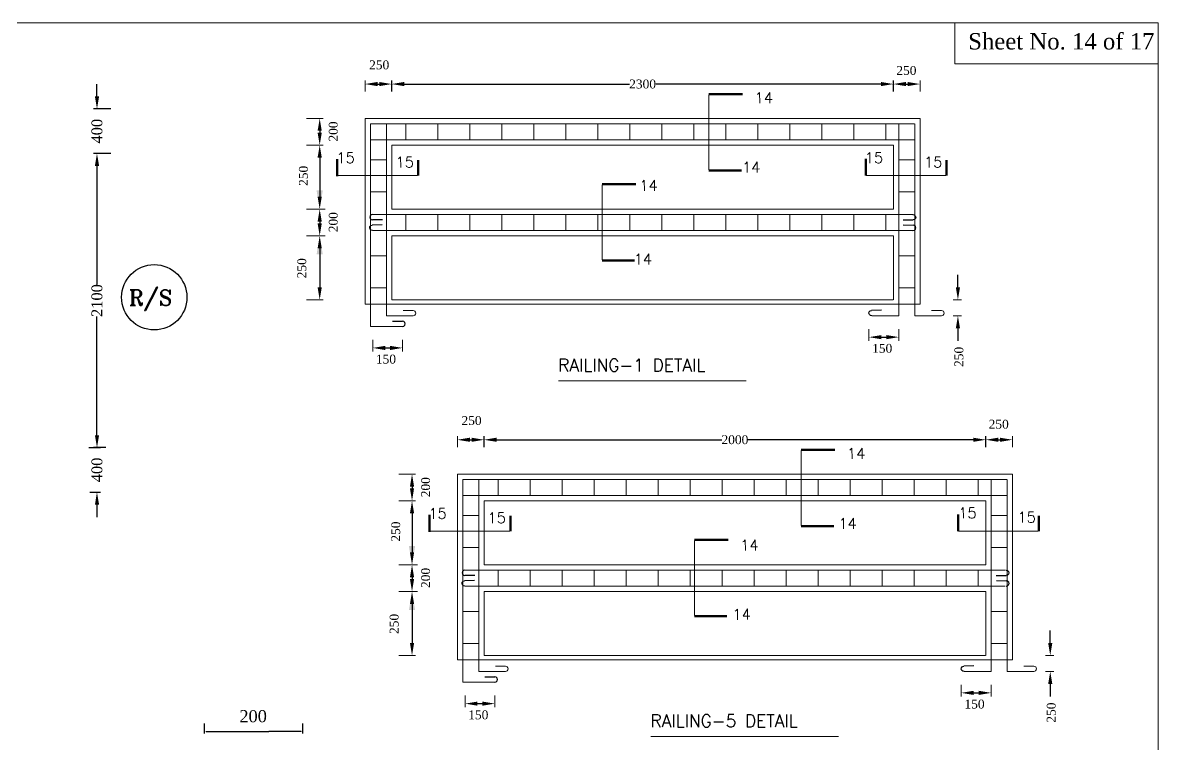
# Model space of a CAD drawing. Extents: x -298162 to 1078160, y -513173 to -216568.
# Drawn here: x 679738 to 711672, y -437305 to -417020 of the extents above; entities that cross this region are included whole.
import ezdxf

# ---------------------------------------------------------------- set-up
doc = ezdxf.new("R2010")
doc.units = 0
doc.header["$MEASUREMENT"] = 0
doc.linetypes.add('ACAD_ISO02W100', pattern=[15, 12, -3])
doc.layers.get('0').update_dxf_attribs({"linetype": 'CONTINUOUS'})
doc.layers.get('DEFPOINTS').update_dxf_attribs({"linetype": 'CONTINUOUS'})
doc.layers.add('doted', color=172, linetype='ACAD_ISO02W100', lineweight=30)
doc.layers.add('LINE', color=7, linetype='CONTINUOUS')
doc.styles.add('BIG', font='ROMANT.SHX')
doc.styles.add('ROMANS', font='romans.shx', dxfattribs={"width": 0.8, "height": 100})
doc.styles.get("Standard").update_dxf_attribs({"font": 'times.ttf', "height": 250})
doc.styles.add('TNR', font='times.ttf')
doc.dimstyles.new('3', dxfattribs={"dimtxt": 225, "dimasz": 350, "dimexe": 100, "dimexo": 25, "dimgap": 9, "dimtad": 0, "dimdec": 0, "dimzin": 0, "dimdsep": 46, "dimtxsty": 'Standard', "dimcen": 0, "dimclrt": 256, "dimadec": 0, "dimazin": 0, "dimtfac": 1, "dimtdec": 0, "dimtofl": 0, "dimtmove": 2, "dimatfit": 3, "dimfxl": 1, "dimtolj": 1, "dimtzin": 0, "dimarcsym": 0})

# ---------------------------------------------------------------- blocks, each defined once
blk = doc.blocks.new('*D867')
at = {"layer": 'DEFPOINTS', "color": 0, "lineweight": -2}
for p in [(682221, -420695), (681827, -428966), (682098, -428966)]:
    blk.add_point(p, dxfattribs=at)
at = {"layer": 'LINE', "color": 0, "lineweight": -2}
for p, q in [((682196, -420695), (681727, -420695)), ((681827, -421045), (681827, -424383)), ((681827, -428616), (681827, -425278)), ((682073, -428966), (681727, -428966))]:
    blk.add_line(p, q, dxfattribs=at)
for points in [[(681769, -421045), (681886, -421045), (681827, -420695)], [(681769, -428616), (681886, -428616), (681827, -428966)]]:
    blk.add_solid(points, dxfattribs=at)
at = {"layer": 'LINE', "insert": (681827, -424831), "char_height": 250, "attachment_point": 5, "rotation": 90}
blk.add_mtext('\\A1;{\\H1.222x;\\C7;2100}', dxfattribs=at)
blk = doc.blocks.new('*D869')
at = {"layer": 'DEFPOINTS', "color": 0, "lineweight": -2}
for p in [(681576, -428966), (681597, -430218), (681827, -430218)]:
    blk.add_point(p, dxfattribs=at)
at = {"layer": 'LINE', "color": 0, "lineweight": -2}
for p, q in [((681827, -428616), (681827, -428266)), ((681601, -428966), (681927, -428966)), ((681622, -430218), (681927, -430218)), ((681827, -430568), (681827, -430918))]:
    blk.add_line(p, q, dxfattribs=at)
for points in [[(681769, -428616), (681886, -428616), (681827, -428966)], [(681769, -430568), (681886, -430568), (681827, -430218)]]:
    blk.add_solid(points, dxfattribs=at)
at = {"layer": 'LINE', "insert": (681827, -429592), "char_height": 250, "attachment_point": 5, "rotation": 90}
blk.add_mtext('\\A1;{\\H1.222x;\\C7;400}', dxfattribs=at)
blk = doc.blocks.new('*D875')
at = {"layer": 'DEFPOINTS', "color": 0, "lineweight": -2}
for p in [(682246, -419443), (681827, -420695), (682246, -420695)]:
    blk.add_point(p, dxfattribs=at)
at = {"layer": 'LINE', "color": 0, "lineweight": -2}
for p, q in [((681827, -419093), (681827, -418743)), ((682221, -419443), (681727, -419443)), ((682221, -420695), (681727, -420695)), ((681827, -421045), (681827, -421395))]:
    blk.add_line(p, q, dxfattribs=at)
for points in [[(681769, -419093), (681886, -419093), (681827, -419443)], [(681769, -421045), (681886, -421045), (681827, -420695)]]:
    blk.add_solid(points, dxfattribs=at)
at = {"layer": 'LINE', "insert": (681827, -420069), "char_height": 250, "attachment_point": 5, "rotation": 90}
blk.add_mtext('\\A1;{\\H1.222x;\\C7;400}', dxfattribs=at)
blk = doc.blocks.new('ARC')
at = {"color": 6, "linetype": 'Continuous'}
blk.add_line((-46.4, 25), (0.8, 25), dxfattribs=at)
blk.add_arc((0.4, 12.5), 12.5, 268.1217, 88.1217, dxfattribs=at)
blk = doc.blocks.new('*D881')
at = {"color": 7, "lineweight": 15}
for p, q in [((687718, -423009), (688190, -423009)), ((687718, -424809), (688190, -424809))]:
    blk.add_line(p, q, dxfattribs=at)
at = {"color": 7, "lineweight": -2}
blk.add_line((688090, -423359), (688090, -424459), dxfattribs=at)
for points in [[(688031, -423359), (688148, -423359), (688090, -423009)], [(688031, -424459), (688148, -424459), (688090, -424809)]]:
    blk.add_solid(points, dxfattribs=at)
at = {"layer": 'DEFPOINTS', "color": 0, "lineweight": -2}
for p in [(687693, -423009), (687693, -424809), (688090, -424809)]:
    blk.add_point(p, dxfattribs=at)
at = {"lineweight": 15, "insert": (687588, -423922), "char_height": 250, "attachment_point": 5, "rotation": 90}
blk.add_mtext('\\A1;250', dxfattribs=at)
blk = doc.blocks.new('*D882')
at = {"color": 7, "lineweight": -2}
for p, q in [((706037, -424459), (706037, -424109)), ((706037, -425609), (706037, -425959))]:
    blk.add_line(p, q, dxfattribs=at)
at = {"color": 7, "lineweight": 15}
for p, q in [((705904, -424809), (706137, -424809)), ((705904, -425259), (706137, -425259))]:
    blk.add_line(p, q, dxfattribs=at)
at = {"color": 7, "lineweight": -2}
for points in [[(705978, -424459), (706095, -424459), (706037, -424809)], [(705978, -425609), (706095, -425609), (706037, -425259)]]:
    blk.add_solid(points, dxfattribs=at)
at = {"layer": 'DEFPOINTS', "color": 0, "lineweight": -2}
for p in [(705879, -424809), (705879, -425259), (706037, -425259)]:
    blk.add_point(p, dxfattribs=at)
at = {"lineweight": 15, "insert": (706066, -426414), "char_height": 250, "attachment_point": 5, "rotation": 90}
blk.add_mtext('\\A1;250', dxfattribs=at)
blk = doc.blocks.new('*D883')
at = {"color": 7, "lineweight": 15}
for p, q in [((703536, -425631), (703536, -425959)), ((704374, -425631), (704374, -425959))]:
    blk.add_line(p, q, dxfattribs=at)
at = {"color": 7, "lineweight": -2}
blk.add_line((703886, -425859), (704024, -425859), dxfattribs=at)
for points in [[(703886, -425801), (703886, -425918), (703536, -425859)], [(704024, -425801), (704024, -425918), (704374, -425859)]]:
    blk.add_solid(points, dxfattribs=at)
at = {"layer": 'DEFPOINTS', "color": 0, "lineweight": -2}
for p in [(703536, -425606), (704374, -425606), (704374, -425859)]:
    blk.add_point(p, dxfattribs=at)
at = {"lineweight": 15, "insert": (703908, -426176), "char_height": 250, "attachment_point": 5}
blk.add_mtext('\\A1;150', dxfattribs=at)
blk = doc.blocks.new('*D884')
at = {"layer": 'DEFPOINTS', "color": 0, "lineweight": -2}
for p in [(704224, -418744), (690116, -418976), (704224, -418976)]:
    blk.add_point(p, dxfattribs=at)
at = {"layer": 'LINE', "color": 0, "lineweight": -2}
for p, q in [((690116, -418951), (690116, -418644)), ((704224, -418951), (704224, -418644)), ((690466, -418744), (696803, -418744)), ((703874, -418744), (697538, -418744))]:
    blk.add_line(p, q, dxfattribs=at)
for points in [[(690466, -418686), (690466, -418802), (690116, -418744)], [(703874, -418686), (703874, -418802), (704224, -418744)]]:
    blk.add_solid(points, dxfattribs=at)
at = {"layer": 'LINE', "insert": (697170, -418744), "char_height": 250, "attachment_point": 5}
blk.add_mtext('\\A1;2300', dxfattribs=at)
blk = doc.blocks.new('*D885')
at = {"color": 7, "lineweight": 15}
for p, q in [((687718, -419709), (688190, -419709)), ((687718, -420459), (688190, -420459))]:
    blk.add_line(p, q, dxfattribs=at)
at = {"color": 7, "lineweight": -2}
blk.add_line((688090, -420059), (688090, -420109), dxfattribs=at)
for points in [[(688031, -420059), (688148, -420059), (688090, -419709)], [(688031, -420109), (688148, -420109), (688090, -420459)]]:
    blk.add_solid(points, dxfattribs=at)
at = {"layer": 'DEFPOINTS', "color": 0, "lineweight": -2}
for p in [(687693, -419709), (687693, -420459), (688090, -420459)]:
    blk.add_point(p, dxfattribs=at)
at = {"lineweight": 15, "insert": (688472, -420078), "char_height": 250, "attachment_point": 5, "rotation": 90}
blk.add_mtext('\\A1;200', dxfattribs=at)
blk = doc.blocks.new('*D886')
at = {"color": 7, "lineweight": 15}
for p, q in [((687718, -420459), (688190, -420459)), ((687718, -422259), (688190, -422259))]:
    blk.add_line(p, q, dxfattribs=at)
at = {"color": 7, "lineweight": -2}
blk.add_line((688090, -420809), (688090, -421909), dxfattribs=at)
for points in [[(688031, -420809), (688148, -420809), (688090, -420459)], [(688031, -421909), (688148, -421909), (688090, -422259)]]:
    blk.add_solid(points, dxfattribs=at)
at = {"layer": 'DEFPOINTS', "color": 0, "lineweight": -2}
for p in [(687693, -420459), (687693, -422259), (688090, -422259)]:
    blk.add_point(p, dxfattribs=at)
at = {"lineweight": 15, "insert": (687633, -421325), "char_height": 250, "attachment_point": 5, "rotation": 90}
blk.add_mtext('\\A1;250', dxfattribs=at)
blk = doc.blocks.new('*D887')
at = {"color": 7, "lineweight": 15}
for p, q in [((689366, -418951), (689366, -418644)), ((690116, -418951), (690116, -418644))]:
    blk.add_line(p, q, dxfattribs=at)
at = {"color": 7, "lineweight": -2}
blk.add_line((689716, -418744), (689766, -418744), dxfattribs=at)
for points in [[(689716, -418686), (689716, -418802), (689366, -418744)], [(689766, -418686), (689766, -418802), (690116, -418744)]]:
    blk.add_solid(points, dxfattribs=at)
at = {"layer": 'DEFPOINTS', "color": 0, "lineweight": -2}
for p in [(690116, -418744), (689366, -418976), (690116, -418976)]:
    blk.add_point(p, dxfattribs=at)
at = {"lineweight": 15, "insert": (689763, -418206), "char_height": 250, "attachment_point": 5}
blk.add_mtext('\\A1;250', dxfattribs=at)
blk = doc.blocks.new('*D888')
at = {"color": 7, "lineweight": 15}
for p, q in [((704224, -418951), (704224, -418644)), ((704974, -418951), (704974, -418644))]:
    blk.add_line(p, q, dxfattribs=at)
at = {"color": 7, "lineweight": -2}
blk.add_line((704574, -418744), (704624, -418744), dxfattribs=at)
for points in [[(704574, -418686), (704574, -418802), (704224, -418744)], [(704624, -418686), (704624, -418802), (704974, -418744)]]:
    blk.add_solid(points, dxfattribs=at)
at = {"layer": 'DEFPOINTS', "color": 0, "lineweight": -2}
for p in [(704974, -418744), (704224, -418976), (704974, -418976)]:
    blk.add_point(p, dxfattribs=at)
at = {"lineweight": 15, "insert": (704588, -418364), "char_height": 250, "attachment_point": 5}
blk.add_mtext('\\A1;250', dxfattribs=at)
blk = doc.blocks.new('*D909')
at = {"color": 7, "lineweight": 15}
for p, q in [((687718, -422259), (688190, -422259)), ((687718, -423009), (688190, -423009))]:
    blk.add_line(p, q, dxfattribs=at)
at = {"color": 7, "lineweight": -2}
blk.add_line((688090, -422609), (688090, -422659), dxfattribs=at)
for points in [[(688031, -422609), (688148, -422609), (688090, -422259)], [(688031, -422659), (688148, -422659), (688090, -423009)]]:
    blk.add_solid(points, dxfattribs=at)
at = {"layer": 'DEFPOINTS', "color": 0, "lineweight": -2}
for p in [(687693, -422259), (687693, -423009), (688090, -423009)]:
    blk.add_point(p, dxfattribs=at)
at = {"lineweight": 15, "insert": (688472, -422628), "char_height": 250, "attachment_point": 5, "rotation": 90}
blk.add_mtext('\\A1;200', dxfattribs=at)
blk = doc.blocks.new('*D910')
at = {"color": 7, "lineweight": 15}
for p, q in [((689581, -425934), (689581, -426262)), ((690419, -425934), (690419, -426262))]:
    blk.add_line(p, q, dxfattribs=at)
at = {"color": 7, "lineweight": -2}
blk.add_line((689931, -426162), (690069, -426162), dxfattribs=at)
for points in [[(689931, -426104), (689931, -426221), (689581, -426162)], [(690069, -426104), (690069, -426221), (690419, -426162)]]:
    blk.add_solid(points, dxfattribs=at)
at = {"layer": 'DEFPOINTS', "color": 0, "lineweight": -2}
for p in [(689581, -425909), (690419, -425909), (690419, -426162)]:
    blk.add_point(p, dxfattribs=at)
at = {"lineweight": 15, "insert": (689953, -426479), "char_height": 250, "attachment_point": 5}
blk.add_mtext('\\A1;150', dxfattribs=at)
blk = doc.blocks.new('*D911')
at = {"color": 7, "lineweight": 15}
for p, q in [((690314, -433009), (690786, -433009)), ((690314, -434809), (690786, -434809))]:
    blk.add_line(p, q, dxfattribs=at)
at = {"color": 7, "lineweight": -2}
blk.add_line((690686, -433359), (690686, -434459), dxfattribs=at)
for points in [[(690628, -433359), (690744, -433359), (690686, -433009)], [(690628, -434459), (690744, -434459), (690686, -434809)]]:
    blk.add_solid(points, dxfattribs=at)
at = {"layer": 'DEFPOINTS', "color": 0, "lineweight": -2}
for p in [(690289, -433009), (690289, -434809), (690686, -434809)]:
    blk.add_point(p, dxfattribs=at)
at = {"lineweight": 15, "insert": (690185, -433921), "char_height": 250, "attachment_point": 5, "rotation": 90}
blk.add_mtext('\\A1;250', dxfattribs=at)
blk = doc.blocks.new('*D912')
at = {"color": 7, "lineweight": -2}
for p, q in [((708633, -434459), (708633, -434109)), ((708633, -435609), (708633, -435959))]:
    blk.add_line(p, q, dxfattribs=at)
at = {"color": 7, "lineweight": 15}
for p, q in [((708501, -434809), (708733, -434809)), ((708501, -435259), (708733, -435259))]:
    blk.add_line(p, q, dxfattribs=at)
at = {"color": 7, "lineweight": -2}
for points in [[(708575, -434459), (708692, -434459), (708633, -434809)], [(708575, -435609), (708692, -435609), (708633, -435259)]]:
    blk.add_solid(points, dxfattribs=at)
at = {"layer": 'DEFPOINTS', "color": 0, "lineweight": -2}
for p in [(708476, -434809), (708476, -435259), (708633, -435259)]:
    blk.add_point(p, dxfattribs=at)
at = {"lineweight": 15, "insert": (708662, -436414), "char_height": 250, "attachment_point": 5, "rotation": 90}
blk.add_mtext('\\A1;250', dxfattribs=at)
blk = doc.blocks.new('*D913')
at = {"color": 7, "lineweight": 15}
for p, q in [((706132, -435631), (706132, -435959)), ((706971, -435631), (706971, -435959))]:
    blk.add_line(p, q, dxfattribs=at)
at = {"color": 7, "lineweight": -2}
blk.add_line((706482, -435859), (706621, -435859), dxfattribs=at)
for points in [[(706482, -435801), (706482, -435918), (706132, -435859)], [(706621, -435801), (706621, -435918), (706971, -435859)]]:
    blk.add_solid(points, dxfattribs=at)
at = {"layer": 'DEFPOINTS', "color": 0, "lineweight": -2}
for p in [(706132, -435606), (706971, -435606), (706971, -435859)]:
    blk.add_point(p, dxfattribs=at)
at = {"lineweight": 15, "insert": (706505, -436176), "char_height": 250, "attachment_point": 5}
blk.add_mtext('\\A1;150', dxfattribs=at)
blk = doc.blocks.new('*D914')
at = {"layer": 'DEFPOINTS', "color": 0, "lineweight": -2}
for p in [(706821, -428744), (692712, -428976), (706821, -428976)]:
    blk.add_point(p, dxfattribs=at)
at = {"layer": 'LINE', "color": 0, "lineweight": -2}
for p, q in [((692712, -428951), (692712, -428644)), ((693062, -428744), (699399, -428744)), ((706471, -428744), (700134, -428744)), ((706821, -428951), (706821, -428644))]:
    blk.add_line(p, q, dxfattribs=at)
for points in [[(693062, -428686), (693062, -428802), (692712, -428744)], [(706471, -428686), (706471, -428802), (706821, -428744)]]:
    blk.add_solid(points, dxfattribs=at)
at = {"layer": 'LINE', "insert": (699766, -428744), "char_height": 250, "attachment_point": 5}
blk.add_mtext('\\A1;2000', dxfattribs=at)
blk = doc.blocks.new('*D915')
at = {"color": 7, "lineweight": 15}
for p, q in [((690314, -429709), (690786, -429709)), ((690314, -430459), (690786, -430459))]:
    blk.add_line(p, q, dxfattribs=at)
at = {"color": 7, "lineweight": -2}
blk.add_line((690686, -430059), (690686, -430109), dxfattribs=at)
for points in [[(690628, -430059), (690744, -430059), (690686, -429709)], [(690628, -430109), (690744, -430109), (690686, -430459)]]:
    blk.add_solid(points, dxfattribs=at)
at = {"layer": 'DEFPOINTS', "color": 0, "lineweight": -2}
for p in [(690289, -429709), (690289, -430459), (690686, -430459)]:
    blk.add_point(p, dxfattribs=at)
at = {"lineweight": 15, "insert": (691069, -430078), "char_height": 250, "attachment_point": 5, "rotation": 90}
blk.add_mtext('\\A1;200', dxfattribs=at)
blk = doc.blocks.new('*D916')
at = {"color": 7, "lineweight": 15}
for p, q in [((690314, -430459), (690786, -430459)), ((690314, -432259), (690786, -432259))]:
    blk.add_line(p, q, dxfattribs=at)
at = {"color": 7, "lineweight": -2}
blk.add_line((690686, -430809), (690686, -431909), dxfattribs=at)
for points in [[(690628, -430809), (690744, -430809), (690686, -430459)], [(690628, -431909), (690744, -431909), (690686, -432259)]]:
    blk.add_solid(points, dxfattribs=at)
at = {"layer": 'DEFPOINTS', "color": 0, "lineweight": -2}
for p in [(690289, -430459), (690289, -432259), (690686, -432259)]:
    blk.add_point(p, dxfattribs=at)
at = {"lineweight": 15, "insert": (690229, -431325), "char_height": 250, "attachment_point": 5, "rotation": 90}
blk.add_mtext('\\A1;250', dxfattribs=at)
blk = doc.blocks.new('*D917')
at = {"color": 7, "lineweight": 15}
for p, q in [((691962, -428951), (691962, -428644)), ((692712, -428951), (692712, -428644))]:
    blk.add_line(p, q, dxfattribs=at)
at = {"color": 7, "lineweight": -2}
blk.add_line((692312, -428744), (692362, -428744), dxfattribs=at)
for points in [[(692312, -428686), (692312, -428802), (691962, -428744)], [(692362, -428686), (692362, -428802), (692712, -428744)]]:
    blk.add_solid(points, dxfattribs=at)
at = {"layer": 'DEFPOINTS', "color": 0, "lineweight": -2}
for p in [(692712, -428744), (691962, -428976), (692712, -428976)]:
    blk.add_point(p, dxfattribs=at)
at = {"lineweight": 15, "insert": (692360, -428205), "char_height": 250, "attachment_point": 5}
blk.add_mtext('\\A1;250', dxfattribs=at)
blk = doc.blocks.new('*D918')
at = {"color": 7, "lineweight": 15}
for p, q in [((706821, -428951), (706821, -428644)), ((707571, -428951), (707571, -428644))]:
    blk.add_line(p, q, dxfattribs=at)
at = {"color": 7, "lineweight": -2}
blk.add_line((707171, -428744), (707221, -428744), dxfattribs=at)
for points in [[(707171, -428686), (707171, -428802), (706821, -428744)], [(707221, -428686), (707221, -428802), (707571, -428744)]]:
    blk.add_solid(points, dxfattribs=at)
at = {"layer": 'DEFPOINTS', "color": 0, "lineweight": -2}
for p in [(707571, -428744), (706821, -428976), (707571, -428976)]:
    blk.add_point(p, dxfattribs=at)
at = {"lineweight": 15, "insert": (707184, -428308), "char_height": 250, "attachment_point": 5}
blk.add_mtext('\\A1;250', dxfattribs=at)
blk = doc.blocks.new('*D919')
at = {"color": 7, "lineweight": 15}
for p, q in [((690314, -432259), (690786, -432259)), ((690314, -433009), (690786, -433009))]:
    blk.add_line(p, q, dxfattribs=at)
at = {"color": 7, "lineweight": -2}
blk.add_line((690686, -432609), (690686, -432659), dxfattribs=at)
for points in [[(690628, -432609), (690744, -432609), (690686, -432259)], [(690628, -432659), (690744, -432659), (690686, -433009)]]:
    blk.add_solid(points, dxfattribs=at)
at = {"layer": 'DEFPOINTS', "color": 0, "lineweight": -2}
for p in [(690289, -432259), (690289, -433009), (690686, -433009)]:
    blk.add_point(p, dxfattribs=at)
at = {"lineweight": 15, "insert": (691069, -432628), "char_height": 250, "attachment_point": 5, "rotation": 90}
blk.add_mtext('\\A1;200', dxfattribs=at)
blk = doc.blocks.new('*D920')
at = {"color": 7, "lineweight": 15}
for p, q in [((692177, -435934), (692177, -436262)), ((693016, -435934), (693016, -436262))]:
    blk.add_line(p, q, dxfattribs=at)
at = {"color": 7, "lineweight": -2}
blk.add_line((692527, -436162), (692666, -436162), dxfattribs=at)
for points in [[(692527, -436104), (692527, -436220), (692177, -436162)], [(692666, -436104), (692666, -436220), (693016, -436162)]]:
    blk.add_solid(points, dxfattribs=at)
at = {"layer": 'DEFPOINTS', "color": 0, "lineweight": -2}
for p in [(692177, -435909), (693016, -435909), (693016, -436162)]:
    blk.add_point(p, dxfattribs=at)
at = {"lineweight": 15, "insert": (692550, -436479), "char_height": 250, "attachment_point": 5}
blk.add_mtext('\\A1;150', dxfattribs=at)

msp = doc.modelspace()

# ---------------------------------------------------------------- linework, layer by layer
at = {"color": 0, "lineweight": 15}
for p, q in [((699036.317, -419007.054), (699983.164, -419007.054)), ((699036.317, -419013.054), (699983.164, -419013.054)), ((699036.317, -419019.054), (699983.164, -419019.054)), ((699036.317, -419019.054), (699983.164, -419019.054)), ((699036.317, -419019.054), (699983.164, -419019.054)), ((699036.317, -419019.054), (699983.164, -419019.054)), ((699036.317, -419025.054), (699983.164, -419025.054)), ((699036.317, -419025.054), (699983.164, -419025.054)), ((699036.317, -419025.054), (699983.164, -419025.054)), ((699036.317, -419031.054), (699983.164, -419031.054)), ((699036.317, -419037.054), (699983.164, -419037.054)), ((699036.317, -419037.054), (699983.164, -419037.054)), ((699036.317, -421153.163), (699036.317, -419043.054)), ((699036.317, -419043.054), (699983.164, -419043.054)), ((699036.317, -419043.054), (699983.164, -419043.054)), ((699036.317, -419043.054), (699983.164, -419043.054)), ((699036.317, -419049.054), (699983.164, -419049.054)), ((689365.991, -424932.069), (689365.991, -419709.069)), ((689365.991, -419709.069), (704974.211, -419709.069)), ((689515.991, -425559.069), (689515.991, -419859.069)), ((689515.991, -419859.069), (704815.991, -419859.069)), ((689965.991, -425259.069), (689965.991, -419859.069)), ((690510.808, -420309.069), (690510.808, -419859.069)), ((691410.808, -420309.069), (691410.808, -419859.069)), ((692310.808, -420309.069), (692310.808, -419859.069)), ((693210.808, -420309.069), (693210.808, -419859.069)), ((694110.808, -420309.069), (694110.808, -419859.069)), ((695010.808, -420309.069), (695010.808, -419859.069)), ((695910.808, -420309.069), (695910.808, -419859.069)), ((696810.808, -420309.069), (696810.808, -419859.069)), ((697710.808, -420309.069), (697710.808, -419859.069)), ((698610.808, -420309.069), (698610.808, -419859.069)), ((699510.808, -420309.069), (699510.808, -419859.069)), ((700410.808, -420309.069), (700410.808, -419859.069)), ((701310.808, -420309.069), (701310.808, -419859.069)), ((702210.808, -420309.069), (702210.808, -419859.069)), ((703110.808, -420309.069), (703110.808, -419859.069)), ((704010.808, -420309.069), (704010.808, -419859.069)), ((704374.211, -425259.069), (704374.211, -419859.069)), ((704824.211, -425259.069), (704824.211, -419859.069)), ((704974.211, -422259.069), (704974.211, -419709.069)), ((689515.991, -420309.069), (704815.991, -420309.069)), ((690115.991, -420459.069), (704224.211, -420459.069)), ((690115.991, -422259.069), (690115.991, -420459.069)), ((704224.211, -422259.069), (704224.211, -420459.069)), ((688564.886, -421332.331), (688564.886, -420857.566)), ((688576.886, -421332.331), (688576.886, -420857.566)), ((688576.886, -421332.331), (688576.886, -420857.566)), ((688588.886, -421332.331), (688588.886, -420857.566)), ((688588.886, -421332.331), (688588.886, -420857.566)), ((688588.886, -421332.331), (688588.886, -420857.566)), ((688588.886, -421332.331), (688588.886, -420857.566)), ((688588.886, -421332.331), (688588.886, -420857.566)), ((688600.886, -421332.331), (688600.886, -420857.566)), ((689515.991, -420874.041), (689965.991, -420874.041)), ((703430.915, -421316.912), (703430.915, -420842.148)), ((703442.915, -421316.912), (703442.915, -420842.148)), ((703442.915, -421316.912), (703442.915, -420842.148)), ((703454.915, -421316.912), (703454.915, -420842.148)), ((703454.915, -421316.912), (703454.915, -420842.148)), ((703454.915, -421316.912), (703454.915, -420842.148)), ((703454.915, -421316.912), (703454.915, -420842.148)), ((703454.915, -421316.912), (703454.915, -420842.148)), ((703466.915, -421316.912), (703466.915, -420842.148)), ((704374.211, -420874.041), (704824.211, -420874.041)), ((690843.258, -421316.912), (690843.258, -420885.308)), ((690855.258, -421316.912), (690855.258, -420885.308)), ((690867.258, -421316.912), (690867.258, -420885.308)), ((690879.258, -421316.912), (690879.258, -420885.308)), ((699036.317, -421153.163), (699946.747, -421153.163)), ((699036.317, -421159.163), (699946.747, -421159.163)), ((699036.317, -421165.163), (699946.747, -421165.163)), ((699036.317, -421171.163), (699946.747, -421171.163)), ((699036.317, -421177.163), (699946.747, -421177.163)), ((699036.317, -421183.163), (699946.747, -421183.163)), ((699036.317, -421189.163), (699946.747, -421189.163)), ((705701.478, -421316.912), (705701.478, -420885.308)), ((705713.478, -421316.912), (705713.478, -420885.308)), ((705725.478, -421316.912), (705725.478, -420885.308)), ((705737.478, -421316.912), (705737.478, -420885.308)), ((688089.753, -421734.069), (688089.753, -421209.069)), ((688596.694, -421316.912), (690843.258, -421316.912)), ((703454.915, -421316.912), (705701.478, -421316.912)), ((704974.211, -424932.069), (704974.211, -421316.912)), ((689515.991, -421774.041), (689965.991, -421774.041)), ((696035.66, -421537.969), (696982.507, -421537.969)), ((696035.66, -421543.969), (696982.507, -421543.969)), ((696035.66, -421549.969), (696982.507, -421549.969)), ((696035.66, -421549.969), (696982.507, -421549.969)), ((696035.66, -421549.969), (696982.507, -421549.969)), ((696035.66, -421549.969), (696982.507, -421549.969)), ((696035.66, -421555.969), (696982.507, -421555.969)), ((696035.66, -421555.969), (696982.507, -421555.969)), ((696035.66, -421555.969), (696982.507, -421555.969)), ((696035.66, -421561.969), (696982.507, -421561.969)), ((696035.66, -421567.969), (696982.507, -421567.969)), ((696035.66, -421567.969), (696982.507, -421567.969)), ((696035.66, -423684.078), (696035.66, -421573.969)), ((696035.66, -421573.969), (696982.507, -421573.969)), ((696035.66, -421573.969), (696982.507, -421573.969)), ((696035.66, -421573.969), (696982.507, -421573.969)), ((696035.66, -421579.969), (696982.507, -421579.969)), ((704374.211, -421774.041), (704824.211, -421774.041)), ((687730.413, -422259.069), (688239.753, -422259.069)), ((689573.795, -422409.069), (704776.146, -422409.069)), ((689599.072, -422409.069), (704776.146, -422409.069)), ((690115.991, -422259.069), (704224.211, -422259.069)), ((690115.991, -422259.069), (704215.991, -422259.069)), ((690115.991, -422259.069), (704215.991, -422259.069)), ((690510.808, -422859.069), (690510.808, -422409.069)), ((691410.808, -422859.069), (691410.808, -422409.069)), ((692310.808, -422859.069), (692310.808, -422409.069)), ((693210.808, -422859.069), (693210.808, -422409.069)), ((694110.808, -422859.069), (694110.808, -422409.069)), ((695010.808, -422859.069), (695010.808, -422409.069)), ((695910.808, -422859.069), (695910.808, -422409.069)), ((696810.808, -422859.069), (696810.808, -422409.069)), ((697710.808, -422859.069), (697710.808, -422409.069)), ((698610.808, -422859.069), (698610.808, -422409.069)), ((699510.808, -422859.069), (699510.808, -422409.069)), ((700410.808, -422859.069), (700410.808, -422409.069)), ((701310.808, -422859.069), (701310.808, -422409.069)), ((702210.808, -422859.069), (702210.808, -422409.069)), ((703110.808, -422859.069), (703110.808, -422409.069)), ((704010.808, -422859.069), (704010.808, -422409.069)), ((687730.413, -423009.069), (688239.753, -423009.069)), ((689576.01, -422859.069), (704766.885, -422859.069)), ((689625.117, -422859.069), (704772.829, -422859.069)), ((690115.991, -423009.069), (704224.211, -423009.069)), ((690115.991, -424809.069), (690115.991, -423009.069)), ((704224.211, -424809.069), (704224.211, -423009.069)), ((688089.753, -423534.069), (688089.753, -424059.069)), ((689515.991, -423574.041), (689965.991, -423574.041)), ((696035.66, -423684.078), (696946.09, -423684.078)), ((696035.66, -423690.078), (696946.09, -423690.078)), ((696035.66, -423696.078), (696946.09, -423696.078)), ((696035.66, -423702.078), (696946.09, -423702.078)), ((696035.66, -423708.078), (696946.09, -423708.078)), ((696035.66, -423714.078), (696946.09, -423714.078)), ((696035.66, -423720.078), (696946.09, -423720.078)), ((704374.211, -423574.041), (704824.211, -423574.041)), ((689515.991, -424474.041), (689965.991, -424474.041)), ((704374.211, -424474.041), (704824.211, -424474.041)), ((689365.991, -424932.069), (704974.211, -424932.069)), ((690115.991, -424809.069), (704215.991, -424809.069)), ((689965.991, -425259.069), (690715.991, -425259.069)), ((690434.834, -425109.069), (690715.991, -425109.069)), ((703615.991, -425259.069), (704374.211, -425259.069)), ((704824.211, -425259.069), (705574.211, -425259.069)), ((705293.054, -425109.069), (705574.211, -425109.069)), ((689519.272, -425561.937), (690419.272, -425561.937)), ((701632.71, -429006.848), (702579.557, -429006.848)), ((701632.71, -429012.848), (702579.557, -429012.848)), ((701632.71, -429018.848), (702579.557, -429018.848)), ((701632.71, -429018.848), (702579.557, -429018.848)), ((701632.71, -429018.848), (702579.557, -429018.848)), ((701632.71, -429018.848), (702579.557, -429018.848)), ((701632.71, -429024.848), (702579.557, -429024.848)), ((701632.71, -429024.848), (702579.557, -429024.848)), ((701632.71, -429024.848), (702579.557, -429024.848)), ((701632.71, -429030.848), (702579.557, -429030.848)), ((701632.71, -429036.848), (702579.557, -429036.848)), ((701632.71, -429036.848), (702579.557, -429036.848)), ((701632.71, -431152.957), (701632.71, -429042.848)), ((701632.71, -429042.848), (702579.557, -429042.848)), ((701632.71, -429042.848), (702579.557, -429042.848)), ((701632.71, -429042.848), (702579.557, -429042.848)), ((701632.71, -429048.848), (702579.557, -429048.848)), ((691962.384, -434931.864), (691962.384, -429708.864)), ((691962.384, -429708.864), (707570.604, -429708.864)), ((707570.604, -432258.864), (707570.604, -429708.864)), ((692112.384, -435558.864), (692112.384, -429858.864)), ((692112.384, -429858.864), (707412.384, -429858.864)), ((692562.384, -435258.864), (692562.384, -429858.864)), ((693107.201, -430308.864), (693107.201, -429858.864)), ((694007.201, -430308.864), (694007.201, -429858.864)), ((694907.201, -430308.864), (694907.201, -429858.864)), ((695807.201, -430308.864), (695807.201, -429858.864)), ((696707.201, -430308.864), (696707.201, -429858.864)), ((697607.201, -430308.864), (697607.201, -429858.864)), ((698507.201, -430308.864), (698507.201, -429858.864)), ((699407.201, -430308.864), (699407.201, -429858.864)), ((700307.201, -430308.864), (700307.201, -429858.864)), ((701207.201, -430308.864), (701207.201, -429858.864)), ((702107.201, -430308.864), (702107.201, -429858.864)), ((703007.201, -430308.864), (703007.201, -429858.864)), ((703907.201, -430308.864), (703907.201, -429858.864)), ((704807.201, -430308.864), (704807.201, -429858.864)), ((705707.201, -430308.864), (705707.201, -429858.864)), ((706607.201, -430308.864), (706607.201, -429858.864)), ((706970.604, -435258.864), (706970.604, -429858.864)), ((707420.604, -435258.864), (707420.604, -429858.864)), ((692112.384, -430308.864), (707412.384, -430308.864)), ((692712.384, -430458.864), (706820.604, -430458.864)), ((692712.384, -432258.864), (692712.384, -430458.864)), ((706820.604, -432258.864), (706820.604, -430458.864)), ((691161.279, -431332.125), (691161.279, -430857.361)), ((691173.279, -431332.125), (691173.279, -430857.361)), ((691173.279, -431332.125), (691173.279, -430857.361)), ((691185.279, -431332.125), (691185.279, -430857.361)), ((691185.279, -431332.125), (691185.279, -430857.361)), ((691185.279, -431332.125), (691185.279, -430857.361)), ((691185.279, -431332.125), (691185.279, -430857.361)), ((691185.279, -431332.125), (691185.279, -430857.361)), ((691197.279, -431332.125), (691197.279, -430857.361)), ((692112.384, -430873.835), (692562.384, -430873.835)), ((693439.651, -431316.707), (693439.651, -430885.103)), ((693451.651, -431316.707), (693451.651, -430885.103)), ((693463.651, -431316.707), (693463.651, -430885.103)), ((693475.651, -431316.707), (693475.651, -430885.103)), ((706027.308, -431316.707), (706027.308, -430841.943)), ((706039.308, -431316.707), (706039.308, -430841.943)), ((706039.308, -431316.707), (706039.308, -430841.943)), ((706051.308, -431316.707), (706051.308, -430841.943)), ((706051.308, -431316.707), (706051.308, -430841.943)), ((706051.308, -431316.707), (706051.308, -430841.943)), ((706051.308, -431316.707), (706051.308, -430841.943)), ((706051.308, -431316.707), (706051.308, -430841.943)), ((706063.308, -431316.707), (706063.308, -430841.943)), ((706970.604, -430873.835), (707420.604, -430873.835)), ((708297.871, -431316.707), (708297.871, -430885.103)), ((708309.871, -431316.707), (708309.871, -430885.103)), ((708321.871, -431316.707), (708321.871, -430885.103)), ((708333.871, -431316.707), (708333.871, -430885.103)), ((690686.146, -431733.864), (690686.146, -431208.864)), ((691193.087, -431316.707), (693439.651, -431316.707)), ((701632.71, -431152.957), (702543.14, -431152.957)), ((701632.71, -431158.957), (702543.14, -431158.957)), ((701632.71, -431164.957), (702543.14, -431164.957)), ((701632.71, -431170.957), (702543.14, -431170.957)), ((701632.71, -431176.957), (702543.14, -431176.957)), ((701632.71, -431182.957), (702543.14, -431182.957)), ((701632.71, -431188.957), (702543.14, -431188.957)), ((706051.308, -431316.707), (708297.871, -431316.707)), ((707570.604, -434931.864), (707570.604, -431316.707)), ((698632.054, -431537.764), (699578.9, -431537.764)), ((698632.054, -431543.764), (699578.9, -431543.764)), ((698632.054, -431549.764), (699578.9, -431549.764)), ((698632.054, -431549.764), (699578.9, -431549.764)), ((698632.054, -431549.764), (699578.9, -431549.764)), ((698632.054, -431549.764), (699578.9, -431549.764)), ((698632.054, -431555.764), (699578.9, -431555.764)), ((698632.054, -431555.764), (699578.9, -431555.764)), ((698632.054, -431555.764), (699578.9, -431555.764)), ((698632.054, -431561.764), (699578.9, -431561.764)), ((698632.054, -431567.764), (699578.9, -431567.764)), ((698632.054, -431567.764), (699578.9, -431567.764)), ((698632.054, -433683.873), (698632.054, -431573.764)), ((698632.054, -431573.764), (699578.9, -431573.764)), ((698632.054, -431573.764), (699578.9, -431573.764)), ((698632.054, -431573.764), (699578.9, -431573.764)), ((698632.054, -431579.764), (699578.9, -431579.764)), ((692112.384, -431773.835), (692562.384, -431773.835)), ((706970.604, -431773.835), (707420.604, -431773.835)), ((690326.806, -432258.864), (690836.146, -432258.864)), ((692712.384, -432258.864), (706820.604, -432258.864)), ((692712.384, -432258.864), (706812.384, -432258.864)), ((692712.384, -432258.864), (706812.384, -432258.864)), ((692170.188, -432408.864), (707372.539, -432408.864)), ((692195.465, -432408.864), (707372.539, -432408.864)), ((693107.201, -432858.864), (693107.201, -432408.864)), ((694007.201, -432858.864), (694007.201, -432408.864)), ((694907.201, -432858.864), (694907.201, -432408.864)), ((695807.201, -432858.864), (695807.201, -432408.864)), ((696707.201, -432858.864), (696707.201, -432408.864)), ((697607.201, -432858.864), (697607.201, -432408.864)), ((698507.201, -432858.864), (698507.201, -432408.864)), ((699407.201, -432858.864), (699407.201, -432408.864)), ((700307.201, -432858.864), (700307.201, -432408.864)), ((701207.201, -432858.864), (701207.201, -432408.864)), ((702107.201, -432858.864), (702107.201, -432408.864)), ((703007.201, -432858.864), (703007.201, -432408.864)), ((703907.201, -432858.864), (703907.201, -432408.864)), ((704807.201, -432858.864), (704807.201, -432408.864)), ((705707.201, -432858.864), (705707.201, -432408.864)), ((706607.201, -432858.864), (706607.201, -432408.864)), ((690326.806, -433008.864), (690836.146, -433008.864)), ((692172.403, -432858.864), (707363.278, -432858.864)), ((692221.51, -432858.864), (707369.222, -432858.864)), ((692712.384, -433008.864), (706820.604, -433008.864)), ((692712.384, -434808.864), (692712.384, -433008.864)), ((706820.604, -434808.864), (706820.604, -433008.864)), ((690686.146, -433533.864), (690686.146, -434058.864)), ((692112.384, -433573.835), (692562.384, -433573.835)), ((706970.604, -433573.835), (707420.604, -433573.835)), ((698632.054, -433683.873), (699542.483, -433683.873)), ((698632.054, -433689.873), (699542.483, -433689.873)), ((698632.054, -433695.873), (699542.483, -433695.873)), ((698632.054, -433701.873), (699542.483, -433701.873)), ((698632.054, -433707.873), (699542.483, -433707.873)), ((698632.054, -433713.873), (699542.483, -433713.873)), ((698632.054, -433719.873), (699542.483, -433719.873)), ((692112.384, -434473.835), (692562.384, -434473.835)), ((706970.604, -434473.835), (707420.604, -434473.835)), ((691962.384, -434931.864), (707570.604, -434931.864)), ((692712.384, -434808.864), (706812.384, -434808.864)), ((693031.227, -435108.864), (693312.384, -435108.864)), ((707889.447, -435108.864), (708170.604, -435108.864)), ((692115.665, -435561.732), (693015.665, -435561.732)), ((692562.384, -435258.864), (693312.384, -435258.864)), ((706212.384, -435258.864), (706970.604, -435258.864)), ((707420.604, -435258.864), (708170.604, -435258.864))]:
    msp.add_line(p, q, dxfattribs=at)
at = {"color": 0, "linetype": 'ByBlock', "lineweight": -2}
for p, q in [((684846.856, -437002.715), (684846.856, -436715.763)), ((687617.083, -437002.715), (687617.083, -436715.763)), ((684893.138, -436947.176), (686660.929, -436947.176)), ((687570.8, -436947.176), (686660.929, -436947.176))]:
    msp.add_line(p, q, dxfattribs=at)
at = {"color": 0, "lineweight": 15}
for points in [[(651292.312, -459716.504), (711671.661, -459716.504), (711671.661, -417019.678), (651292.312, -417019.678)], [(711671.661, -417019.678), (705952.471, -417019.678), (705952.471, -418171.146), (711671.661, -418171.146)]]:
    msp.add_lwpolyline(points, close=True, dxfattribs=at)
for points in [[(694801.286, -427085.874), (700079.767, -427085.874)], [(697397.679, -437085.668), (702676.16, -437085.668)]]:
    msp.add_lwpolyline(points, dxfattribs=at)
for centre in [(690715.401, -425184.069), (705573.621, -425184.069), (693311.794, -435183.864), (708170.015, -435183.864)]:
    msp.add_arc(centre, 75.002, 269.5493671, 89.5493612, dxfattribs=at)
for points in [[(688002.253, -421734.069), (688177.253, -421734.069), (688089.753, -422259.069)], [(688002.253, -423534.069), (688177.253, -423534.069), (688089.753, -423009.069)], [(690598.646, -431733.864), (690773.646, -431733.864), (690686.146, -432258.864)], [(690598.646, -433533.864), (690773.646, -433533.864), (690686.146, -433008.864)]]:
    msp.add_solid(points, dxfattribs=at)
at = {"color": 0, "linetype": 'ByBlock', "lineweight": -2}
for points in [[(684893.138, -436939.462), (684893.138, -436954.889), (684846.856, -436947.176)], [(687570.8, -436939.462), (687570.8, -436954.889), (687617.083, -436947.176)]]:
    msp.add_solid(points, dxfattribs=at)
at = {"layer": 'LINE', "color": 0}
msp.add_circle((683437.549, -424738.761), 918.613, dxfattribs=at)

# ---------------------------------------------------------------- block references
at = {"color": 0, "lineweight": 15, "yscale": 6, "zscale": 6}
for p, xscale, rotation in [((689576.721, -422409.069), 5.999999999955786, 180.4703295503914), ((704773.221, -422409.069), -6.000000000072197, 179.5296704496177), ((689576.01, -422859.069), -5.999999999959075, 2.121700001970375), ((704773.931, -422859.069), 5.999999999959075, 357.8782999980296), ((703615.991, -425259.069), -5.999999999959075, 2.121700001970375), ((692173.114, -432408.864), 5.999999999955786, 180.4703295503914), ((707394.89, -432408.864), -6.000000000072197, 179.5296704496177), ((692172.403, -432858.864), -5.999999999959075, 2.121700001970375), ((707395.601, -432858.864), 5.999999999959075, 357.8782999980296), ((706212.384, -435258.864), -5.999999999959075, 2.121700001970375)]:
    msp.add_blockref('ARC', p, dxfattribs=dict(at, xscale=xscale, rotation=rotation))
at = {"color": 0, "lineweight": 15, "xscale": 6, "yscale": 6, "zscale": 6}
for p in [(690415.991, -425559.069), (693012.384, -435558.864)]:
    msp.add_blockref('ARC', p, dxfattribs=at)

# ---------------------------------------------------------------- texts
at = {"color": 0, "lineweight": 15, "style": 'ROMANS'}
for s, p in [('14', (700321.951, -419280.151)), ('15', (688562.492, -420967.551)), ('15', (690226.983, -421089.145)), ('15', (703420.712, -420967.551)), ('15', (705085.203, -421089.145)), ('14', (699968.907, -421234.924)), ('14', (697078.722, -421748.551)), ('14', (696923.399, -423820.003)), ('14', (702918.344, -429279.946)), ('15', (691146.885, -430967.346)), ('15', (706048.914, -430951.928)), ('15', (707713.405, -431073.522)), ('15', (692811.376, -431088.94)), ('14', (702677.582, -431250.367)), ('14', (699917.688, -431858.861)), ('14', (699698.363, -433802.397))]:
    msp.add_text(s, height=300, rotation=0.3470492, dxfattribs=at).set_placement(p)
at = {"color": 0, "lineweight": 15, "style": 'BIG'}
for s, p in [('RAILING-1 DETAIL  ', (694795.158, -426821.046)), ('RAILING-5 DETAIL  ', (697391.551, -436820.841))]:
    msp.add_text(s, height=350, dxfattribs=at).set_placement(p)
at = {"color": 0, "linetype": 'ByBlock', "lineweight": -2, "ltscale": 0.5, "style": 'TNR'}
msp.add_text('200', height=341.2611, dxfattribs=at).set_placement((685831.506, -436685.569))
at = {"layer": 'doted', "color": 0, "linetype": 'ByBlock', "lineweight": 13, "insert": (706325.339, -417311.012), "char_height": 460.83533, "width": 18322.85758, "attachment_point": 1}
msp.add_mtext('{\\fTimes New Roman|b0|i0|c204|p18;Sheet No. 1}4{\\fTimes New Roman|b0|i0|c204|p18; of 1}7', dxfattribs=at)
at = {"layer": 'LINE', "color": 0, "style": 'BIG'}
msp.add_text('R/S', height=435.6, dxfattribs=at).set_placement((682723.795, -424968.085))

# ---------------------------------------------------------------- dimensions: what is measured, and where the dimension line sits
at = {"color": 0, "lineweight": 15}
for base, p1, p2, text, picture, middle in [((690115.991, -418744.078), (689365.991, -418976.247), (690115.991, -418976.247), '250', '*D887', (689763.13, -418205.635)), ((704974.211, -418744.078), (704224.211, -418976.247), (704974.211, -418976.247), '250', '*D888', (704587.699, -418364.257)), ((704374.211, -425859.479), (703535.899, -425606.446), (704374.211, -425606.446), '150', '*D883', (703908.3, -426176.274)), ((690419.272, -426162.347), (689580.96, -425909.314), (690419.272, -425909.314), '150', '*D910', (689953.361, -426479.142)), ((692712.384, -428743.872), (691962.384, -428976.042), (692712.384, -428976.042), '250', '*D917', (692359.523, -428205.43)), ((707570.604, -428743.872), (706820.604, -428976.042), (707570.604, -428976.042), '250', '*D918', (707184.092, -428308.224)), ((706970.604, -435859.274), (706132.292, -435606.241), (706970.604, -435606.241), '150', '*D913', (706504.693, -436176.069)), ((693015.665, -436162.141), (692177.353, -435909.109), (693015.665, -435909.109), '150', '*D920', (692549.754, -436478.937))]:
    dim = msp.add_linear_dim(base=base, p1=p1, p2=p2, text=text, dimstyle='3', override={"dimclrd": 7, "dimclre": 7, "dimlwe": 15}, dxfattribs=at)
    dim.commit()
    dim.dimension.update_dxf_attribs({"geometry": picture, "text_midpoint": middle, "dimtype": 160})
for base, p1, p2, text, picture, middle in [((688089.753, -420459.069), (687692.913, -419709.069), (687692.913, -420459.069), '200', '*D885', (688472.459, -420078.46)), ((688089.753, -422259.069), (687692.913, -420459.069), (687692.913, -422259.069), '250', '*D886', (687632.554, -421325.33)), ((688089.753, -423009.069), (687692.913, -422259.069), (687692.913, -423009.069), '200', '*D909', (688472.459, -422628.46)), ((688089.753, -424809.069), (687692.913, -423009.069), (687692.913, -424809.069), '250', '*D881', (687588.152, -423921.518)), ((706036.776, -425259.069), (705879.276, -424809.069), (705879.276, -425259.069), '250', '*D882', (706065.785, -426414.185)), ((690686.146, -430458.864), (690289.306, -429708.864), (690289.306, -430458.864), '200', '*D915', (691068.852, -430078.254)), ((690686.146, -432258.864), (690289.306, -430458.864), (690289.306, -432258.864), '250', '*D916', (690228.947, -431325.124)), ((690686.146, -433008.864), (690289.306, -432258.864), (690289.306, -433008.864), '200', '*D919', (691068.852, -432628.254)), ((690686.146, -434808.864), (690289.306, -433008.864), (690289.306, -434808.864), '250', '*D911', (690184.545, -433921.312)), ((708633.169, -435258.864), (708475.669, -434808.864), (708475.669, -435258.864), '250', '*D912', (708662.178, -436413.98))]:
    dim = msp.add_linear_dim(base=base, p1=p1, p2=p2, angle=90, text=text, dimstyle='3', override={"dimclrd": 7, "dimclre": 7, "dimlwe": 15}, dxfattribs=at)
    dim.commit()
    dim.dimension.update_dxf_attribs({"geometry": picture, "text_midpoint": middle, "dimtype": 160})
at = {"layer": 'LINE', "color": 0}
for base, p1, p2, text, picture, middle in [((704224.211, -418744.078), (690115.991, -418976.247), (704224.211, -418976.247), '2300', '*D884', (697170.101, -418744.078)), ((706820.604, -428743.872), (692712.384, -428976.042), (706820.604, -428976.042), '2000', '*D914', (699766.494, -428743.872))]:
    dim = msp.add_linear_dim(base=base, p1=p1, p2=p2, text=text, dimstyle='3', dxfattribs=at)
    dim.commit()
    dim.dimension.update_dxf_attribs({"geometry": picture, "text_midpoint": middle})
for base, p1, p2, picture, middle in [((681827.46, -420695.028), (682245.986, -419442.678), (682245.986, -420695.028), '*D875', (681827.46, -420068.853)), ((681827.46, -430218.357), (681576.065, -428966.007), (681596.991, -430218.357), '*D869', (681827.46, -429592.182))]:
    dim = msp.add_linear_dim(base=base, p1=p1, p2=p2, angle=90, text='{\\H1.222x;\\C7;400}', dimstyle='3', dxfattribs=at)
    dim.commit()
    dim.dimension.update_dxf_attribs({"geometry": picture, "text_midpoint": middle, "dimtype": 160})
dim = msp.add_linear_dim(base=(681827.46, -428966.007), p1=(682220.986, -420695.028), p2=(682097.938, -428966.007), angle=90, text='{\\H1.222x;\\C7;2100}', dimstyle='3', dxfattribs=at)
dim.commit()
dim.dimension.update_dxf_attribs({"geometry": '*D867', "text_midpoint": (681827.46, -424830.518)})

doc.saveas('drawing.dxf')
